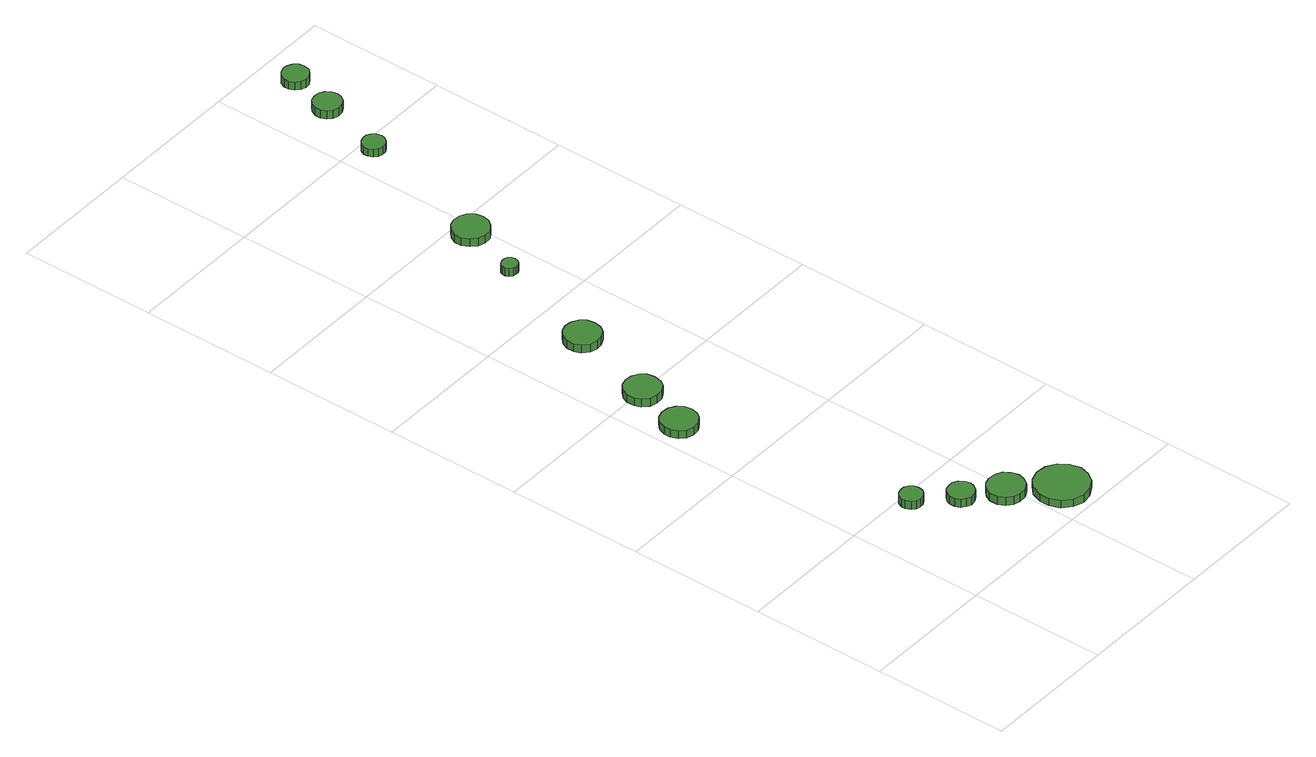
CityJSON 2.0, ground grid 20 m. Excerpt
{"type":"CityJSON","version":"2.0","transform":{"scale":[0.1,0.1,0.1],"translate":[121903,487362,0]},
"CityObjects":{
"tree1":{"type":"SolitaryVegetationObject","attributes":{"function":"something"},"geometry":[{"type":"MultiSurface","lod":"1","boundaries":[[[0,1,2,3,4,5,6,7,8,9,10,11,12,13,14]],[[15,16,17,18,19,20,21,22,23,24,25,26,27,28,29]],[[0,29,28,1]],[[1,28,27,2]],[[2,27,26,3]],[[3,26,25,4]],[[4,25,24,5]],[[5,24,23,6]],[[6,23,22,7]],[[7,22,21,8]],[[8,21,20,9]],[[9,20,19,10]],[[10,19,18,11]],[[11,18,17,12]],[[12,17,16,13]],[[13,16,15,14]],[[14,15,29,0]]]}]},
"tree2":{"type":"SolitaryVegetationObject","attributes":{"function":"something"},"geometry":[{"type":"MultiSurface","lod":"1","boundaries":[[[30,31,32,33,34,35,36,37,38,39,40,41,42,43,44]],[[45,46,47,48,49,50,51,52,53,54,55,56,57,58,59]],[[30,59,58,31]],[[31,58,57,32]],[[32,57,56,33]],[[33,56,55,34]],[[34,55,54,35]],[[35,54,53,36]],[[36,53,52,37]],[[37,52,51,38]],[[38,51,50,39]],[[39,50,49,40]],[[40,49,48,41]],[[41,48,47,42]],[[42,47,46,43]],[[43,46,45,44]],[[44,45,59,30]]]}]},
"tree3":{"type":"SolitaryVegetationObject","attributes":{"function":"something"},"geometry":[{"type":"MultiSurface","lod":"1","boundaries":[[[60,61,62,63,64,65,66,67,68,69,70,71,72,73,74]],[[75,76,77,78,79,80,81,82,83,84,85,86,87,88,89]],[[60,89,88,61]],[[61,88,87,62]],[[62,87,86,63]],[[63,86,85,64]],[[64,85,84,65]],[[65,84,83,66]],[[66,83,82,67]],[[67,82,81,68]],[[68,81,80,69]],[[69,80,79,70]],[[70,79,78,71]],[[71,78,77,72]],[[72,77,76,73]],[[73,76,75,74]],[[74,75,89,60]]]}]},
"tree4":{"type":"SolitaryVegetationObject","attributes":{"function":"something"},"geometry":[{"type":"MultiSurface","lod":"1","boundaries":[[[90,91,92,93,94,95,96,97,98,99,100,101,102,103,104]],[[105,106,107,108,109,110,111,112,113,114,115,116,117,118,119]],[[90,119,118,91]],[[91,118,117,92]],[[92,117,116,93]],[[93,116,115,94]],[[94,115,114,95]],[[95,114,113,96]],[[96,113,112,97]],[[97,112,111,98]],[[98,111,110,99]],[[99,110,109,100]],[[100,109,108,101]],[[101,108,107,102]],[[102,107,106,103]],[[103,106,105,104]],[[104,105,119,90]]]}]},
"tree5":{"type":"SolitaryVegetationObject","attributes":{"function":"something"},"geometry":[{"type":"MultiSurface","lod":"1","boundaries":[[[120,121,122,123,124,125,126,127,128,129,130,131,132,133,134]],[[135,136,137,138,139,140,141,142,143,144,145,146,147,148,149]],[[120,149,148,121]],[[121,148,147,122]],[[122,147,146,123]],[[123,146,145,124]],[[124,145,144,125]],[[125,144,143,126]],[[126,143,142,127]],[[127,142,141,128]],[[128,141,140,129]],[[129,140,139,130]],[[130,139,138,131]],[[131,138,137,132]],[[132,137,136,133]],[[133,136,135,134]],[[134,135,149,120]]]}]},
"tree6":{"type":"SolitaryVegetationObject","attributes":{"function":"something"},"geometry":[{"type":"MultiSurface","lod":"1","boundaries":[[[150,151,152,153,154,155,156,157,158,159,160,161,162,163,164]],[[165,166,167,168,169,170,171,172,173,174,175,176,177,178,179]],[[150,179,178,151]],[[151,178,177,152]],[[152,177,176,153]],[[153,176,175,154]],[[154,175,174,155]],[[155,174,173,156]],[[156,173,172,157]],[[157,172,171,158]],[[158,171,170,159]],[[159,170,169,160]],[[160,169,168,161]],[[161,168,167,162]],[[162,167,166,163]],[[163,166,165,164]],[[164,165,179,150]]]}]},
"tree7":{"type":"SolitaryVegetationObject","attributes":{"function":"something"},"geometry":[{"type":"MultiSurface","lod":"1","boundaries":[[[180,181,182,183,184,185,186,187,188,189,190,191,192,193,194]],[[195,196,197,198,199,200,201,202,203,204,205,206,207,208,209]],[[180,209,208,181]],[[181,208,207,182]],[[182,207,206,183]],[[183,206,205,184]],[[184,205,204,185]],[[185,204,203,186]],[[186,203,202,187]],[[187,202,201,188]],[[188,201,200,189]],[[189,200,199,190]],[[190,199,198,191]],[[191,198,197,192]],[[192,197,196,193]],[[193,196,195,194]],[[194,195,209,180]]]}]},
"tree8":{"type":"SolitaryVegetationObject","attributes":{"function":"something"},"geometry":[{"type":"MultiSurface","lod":"1","boundaries":[[[210,211,212,213,214,215,216,217,218,219,220,221,222,223,224]],[[225,226,227,228,229,230,231,232,233,234,235,236,237,238,239]],[[210,239,238,211]],[[211,238,237,212]],[[212,237,236,213]],[[213,236,235,214]],[[214,235,234,215]],[[215,234,233,216]],[[216,233,232,217]],[[217,232,231,218]],[[218,231,230,219]],[[219,230,229,220]],[[220,229,228,221]],[[221,228,227,222]],[[222,227,226,223]],[[223,226,225,224]],[[224,225,239,210]]]}]},
"tree9":{"type":"SolitaryVegetationObject","attributes":{"function":"something"},"geometry":[{"type":"MultiSurface","lod":"1","boundaries":[[[240,241,242,243,244,245,246,247,248,249,250,251,252,253,254]],[[255,256,257,258,259,260,261,262,263,264,265,266,267,268,269]],[[240,269,268,241]],[[241,268,267,242]],[[242,267,266,243]],[[243,266,265,244]],[[244,265,264,245]],[[245,264,263,246]],[[246,263,262,247]],[[247,262,261,248]],[[248,261,260,249]],[[249,260,259,250]],[[250,259,258,251]],[[251,258,257,252]],[[252,257,256,253]],[[253,256,255,254]],[[254,255,269,240]]]}]},
"tree10":{"type":"SolitaryVegetationObject","attributes":{"function":"something"},"geometry":[{"type":"MultiSurface","lod":"1","boundaries":[[[270,271,272,273,274,275,276,277,278,279,280,281,282,283,284]],[[285,286,287,288,289,290,291,292,293,294,295,296,297,298,299]],[[270,299,298,271]],[[271,298,297,272]],[[272,297,296,273]],[[273,296,295,274]],[[274,295,294,275]],[[275,294,293,276]],[[276,293,292,277]],[[277,292,291,278]],[[278,291,290,279]],[[279,290,289,280]],[[280,289,288,281]],[[281,288,287,282]],[[282,287,286,283]],[[283,286,285,284]],[[284,285,299,270]]]}]},
"tree11":{"type":"SolitaryVegetationObject","attributes":{"function":"something"},"geometry":[{"type":"MultiSurface","lod":"1","boundaries":[[[300,301,302,303,304,305,306,307,308,309,310,311,312,313,314]],[[315,316,317,318,319,320,321,322,323,324,325,326,327,328,329]],[[300,329,328,301]],[[301,328,327,302]],[[302,327,326,303]],[[303,326,325,304]],[[304,325,324,305]],[[305,324,323,306]],[[306,323,322,307]],[[307,322,321,308]],[[308,321,320,309]],[[309,320,319,310]],[[310,319,318,311]],[[311,318,317,312]],[[312,317,316,313]],[[313,316,315,314]],[[314,315,329,300]]]}]},
"tree12":{"type":"SolitaryVegetationObject","attributes":{"function":"something"},"geometry":[{"type":"MultiSurface","lod":"1","boundaries":[[[330,331,332,333,334,335,336,337,338,339,340,341,342,343,344]],[[345,346,347,348,349,350,351,352,353,354,355,356,357,358,359]],[[330,359,358,331]],[[331,358,357,332]],[[332,357,356,333]],[[333,356,355,334]],[[334,355,354,335]],[[335,354,353,336]],[[336,353,352,337]],[[337,352,351,338]],[[338,351,350,339]],[[339,350,349,340]],[[340,349,348,341]],[[341,348,347,342]],[[342,347,346,343]],[[343,346,345,344]],[[344,345,359,330]]]}]}
},
"vertices":[
[113,182,21],[112,189,21],[108,194,21],[102,198,21],[95,198,21],[89,196,21],[84,192,21],[81,185,21],[81,179,21],[84,172,21],[89,168,21],[95,166,21],[102,166,21],[108,170,21],[112,175,21],[112,175,8],[108,170,8],[102,166,8],[95,166,8],[89,168,8],[84,172,8],[81,179,8],[81,185,8],[84,192,8],[89,196,8],[95,198,8],[102,198,8],[108,194,8],[112,189,8],[113,182,8],
[166,139,17],[164,147,17],[159,154,17],[152,158,17],[144,158,17],[137,156,17],[131,151,17],[128,143,17],[128,135,17],[131,128,17],[137,123,17],[144,120,17],[152,121,17],[159,125,17],[164,132,17],[164,132,4],[159,125,4],[152,121,4],[144,120,4],[137,123,4],[131,128,4],[128,135,4],[128,143,4],[131,151,4],[137,156,4],[144,158,4],[152,158,4],[159,154,4],[164,147,4],[166,139,4],
[61,514,20],[59,525,20],[53,533,20],[43,539,20],[32,540,20],[22,537,20],[14,529,20],[10,519,20],[10,509,20],[14,499,20],[22,491,20],[32,488,20],[43,489,20],[53,495,20],[59,503,20],[59,503,8],[53,495,8],[43,489,8],[32,488,8],[22,491,8],[14,499,8],[10,509,8],[10,519,8],[14,529,8],[22,537,8],[32,540,8],[43,539,8],[53,533,8],[59,525,8],[61,514,8],
[216,99,19],[213,110,19],[207,119,19],[197,124,19],[186,125,19],[176,122,19],[168,115,19],[163,105,19],[163,93,19],[168,83,19],[176,76,19],[186,73,19],[197,74,19],[207,79,19],[213,88,19],[213,88,6],[207,79,6],[197,74,6],[186,73,6],[176,76,6],[168,83,6],[163,93,6],[163,105,6],[168,115,6],[176,122,6],[186,125,6],[197,124,6],[207,119,6],[213,110,6],[216,99,6],
[86,594,18],[84,605,18],[78,613,18],[68,619,18],[58,620,18],[47,617,18],[39,609,18],[35,599,18],[35,588,18],[39,579,18],[47,571,18],[58,568,18],[68,569,18],[78,574,18],[84,583,18],[84,583,5],[78,574,5],[68,569,5],[58,568,5],[47,571,5],[39,579,5],[35,588,5],[35,599,5],[39,609,5],[47,617,5],[58,620,5],[68,619,5],[78,613,5],[84,605,5],[86,594,5],
[279,47,17],[275,63,17],[266,76,17],[252,84,17],[236,86,17],[221,81,17],[209,70,17],[203,55,17],[203,40,17],[209,25,17],[221,14,17],[236,9,17],[252,11,17],[266,19,17],[275,32,17],[275,32,5],[266,19,5],[252,11,5],[236,9,5],[221,14,5],[209,25,5],[203,40,5],[203,55,5],[209,70,5],[221,81,5],[236,86,5],[252,84,5],[266,76,5],[275,63,5],[279,47,5],
[127,725,17],[125,736,17],[119,744,17],[109,750,17],[99,751,17],[88,748,17],[80,740,17],[76,730,17],[76,719,17],[80,710,17],[88,702,17],[99,699,17],[109,700,17],[119,705,17],[125,714,17],[125,714,4],[119,705,4],[109,700,4],[99,699,4],[88,702,4],[80,710,4],[76,719,4],[76,730,4],[80,740,4],[88,748,4],[99,751,4],[109,750,4],[119,744,4],[125,736,4],[127,725,4],
[167,887,18],[166,892,18],[163,896,18],[159,898,18],[154,898,18],[150,897,18],[146,894,18],[144,889,18],[144,885,18],[146,880,18],[150,877,18],[154,876,18],[159,876,18],[163,878,18],[166,882,18],[166,882,5],[163,878,5],[159,876,5],[154,876,5],[150,877,5],[146,880,5],[144,885,5],[144,889,5],[146,894,5],[150,897,5],[154,898,5],[159,898,5],[163,896,5],[166,892,5],[167,887,5],
[206,970,22],[204,981,22],[197,990,22],[188,995,22],[177,996,22],[167,993,22],[159,986,22],[154,976,22],[154,965,22],[159,955,22],[167,948,22],[177,944,22],[188,945,22],[197,951,22],[204,960,22],[204,960,9],[197,951,9],[188,945,9],[177,944,9],[167,948,9],[159,955,9],[154,965,9],[154,976,9],[159,986,9],[167,993,9],[177,996,9],[188,995,9],[197,990,9],[204,981,9],[206,970,9],
[258,1178,21],[256,1185,21],[252,1190,21],[246,1194,21],[240,1194,21],[233,1192,21],[228,1188,21],[225,1181,21],[225,1175,21],[228,1168,21],[233,1164,21],[240,1162,21],[246,1162,21],[252,1166,21],[256,1171,21],[256,1171,9],[252,1166,9],[246,1162,9],[240,1162,9],[233,1164,9],[228,1168,9],[225,1175,9],[225,1181,9],[228,1188,9],[233,1192,9],[240,1194,9],[246,1194,9],[252,1190,9],[256,1185,9],[258,1178,9],
[294,1279,18],[292,1287,18],[287,1294,18],[280,1298,18],[271,1299,18],[263,1297,18],[257,1291,18],[253,1283,18],[253,1275,18],[257,1267,18],[263,1261,18],[271,1259,18],[280,1260,18],[287,1264,18],[292,1271,18],[292,1271,5],[287,1264,5],[280,1260,5],[271,1259,5],[263,1261,5],[257,1267,5],[253,1275,5],[253,1283,5],[257,1291,5],[263,1297,5],[271,1299,5],[280,1298,5],[287,1294,5],[292,1287,5],[294,1279,5],
[314,1349,16],[313,1357,16],[308,1363,16],[301,1367,16],[294,1368,16],[286,1365,16],[280,1360,16],[277,1353,16],[277,1345,16],[280,1338,16],[286,1333,16],[294,1330,16],[301,1331,16],[308,1335,16],[313,1341,16],[313,1341,3],[308,1335,3],[301,1331,3],[294,1330,3],[286,1333,3],[280,1338,3],[277,1345,3],[277,1353,3],[280,1360,3],[286,1365,3],[294,1368,3],[301,1367,3],[308,1363,3],[313,1357,3],[314,1349,3]
]}
